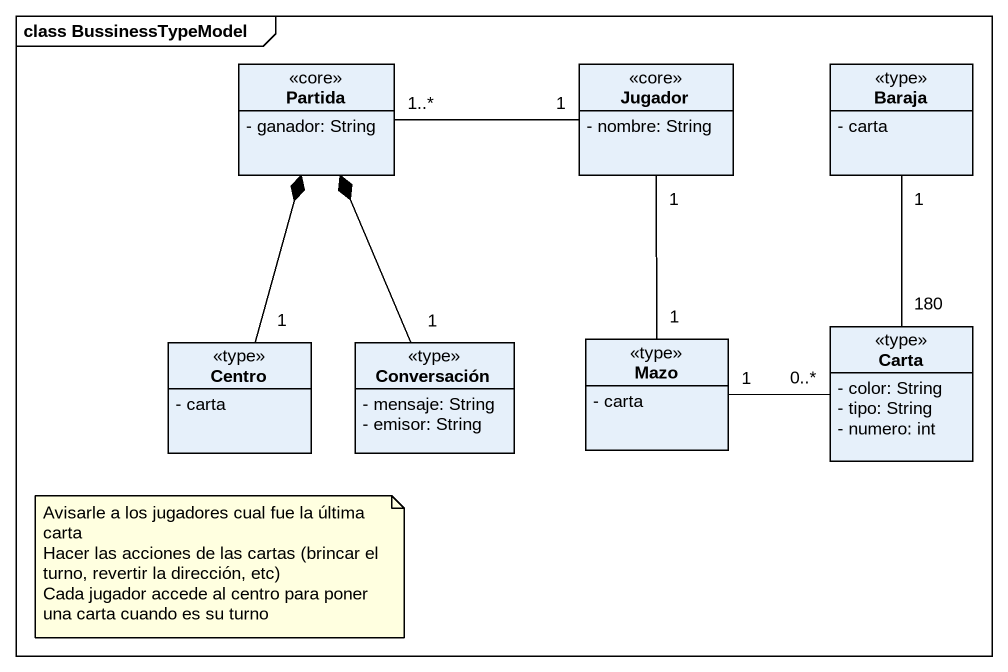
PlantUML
@startuml
mainframe class BussinessTypeModel
hide circle
hide empty members
skinparam classAttributeIconSize 0
class Partida <<core>> {
  - ganador: String
}
class Jugador <<core>> {
  - nombre: String
}
class Baraja <<type>> {
  - carta
}
class Centro <<type>> {
  - carta
}
class Conversación <<type>> {
  - mensaje: String
  - emisor: String
}
class Mazo <<type>> {
  - carta
}
class Carta <<type>> {
  - color: String
  - tipo: String
  - numero: int
}
Jugador "1" -left- "1..*" Partida
Jugador "1" -- "1" Mazo
Baraja "1" -- "180" Carta
Centro "1" -up-* Partida
Conversación "1" -up-* Partida
Mazo "1" -right- "0..*" Carta
note as N1
  Avisarle a los jugadores cual fue la última carta
  Hacer las acciones de las cartas (brincar el turno, revertir la dirección, etc)
  Cada jugador accede al centro para poner una carta cuando es su turno
end note
@enduml
